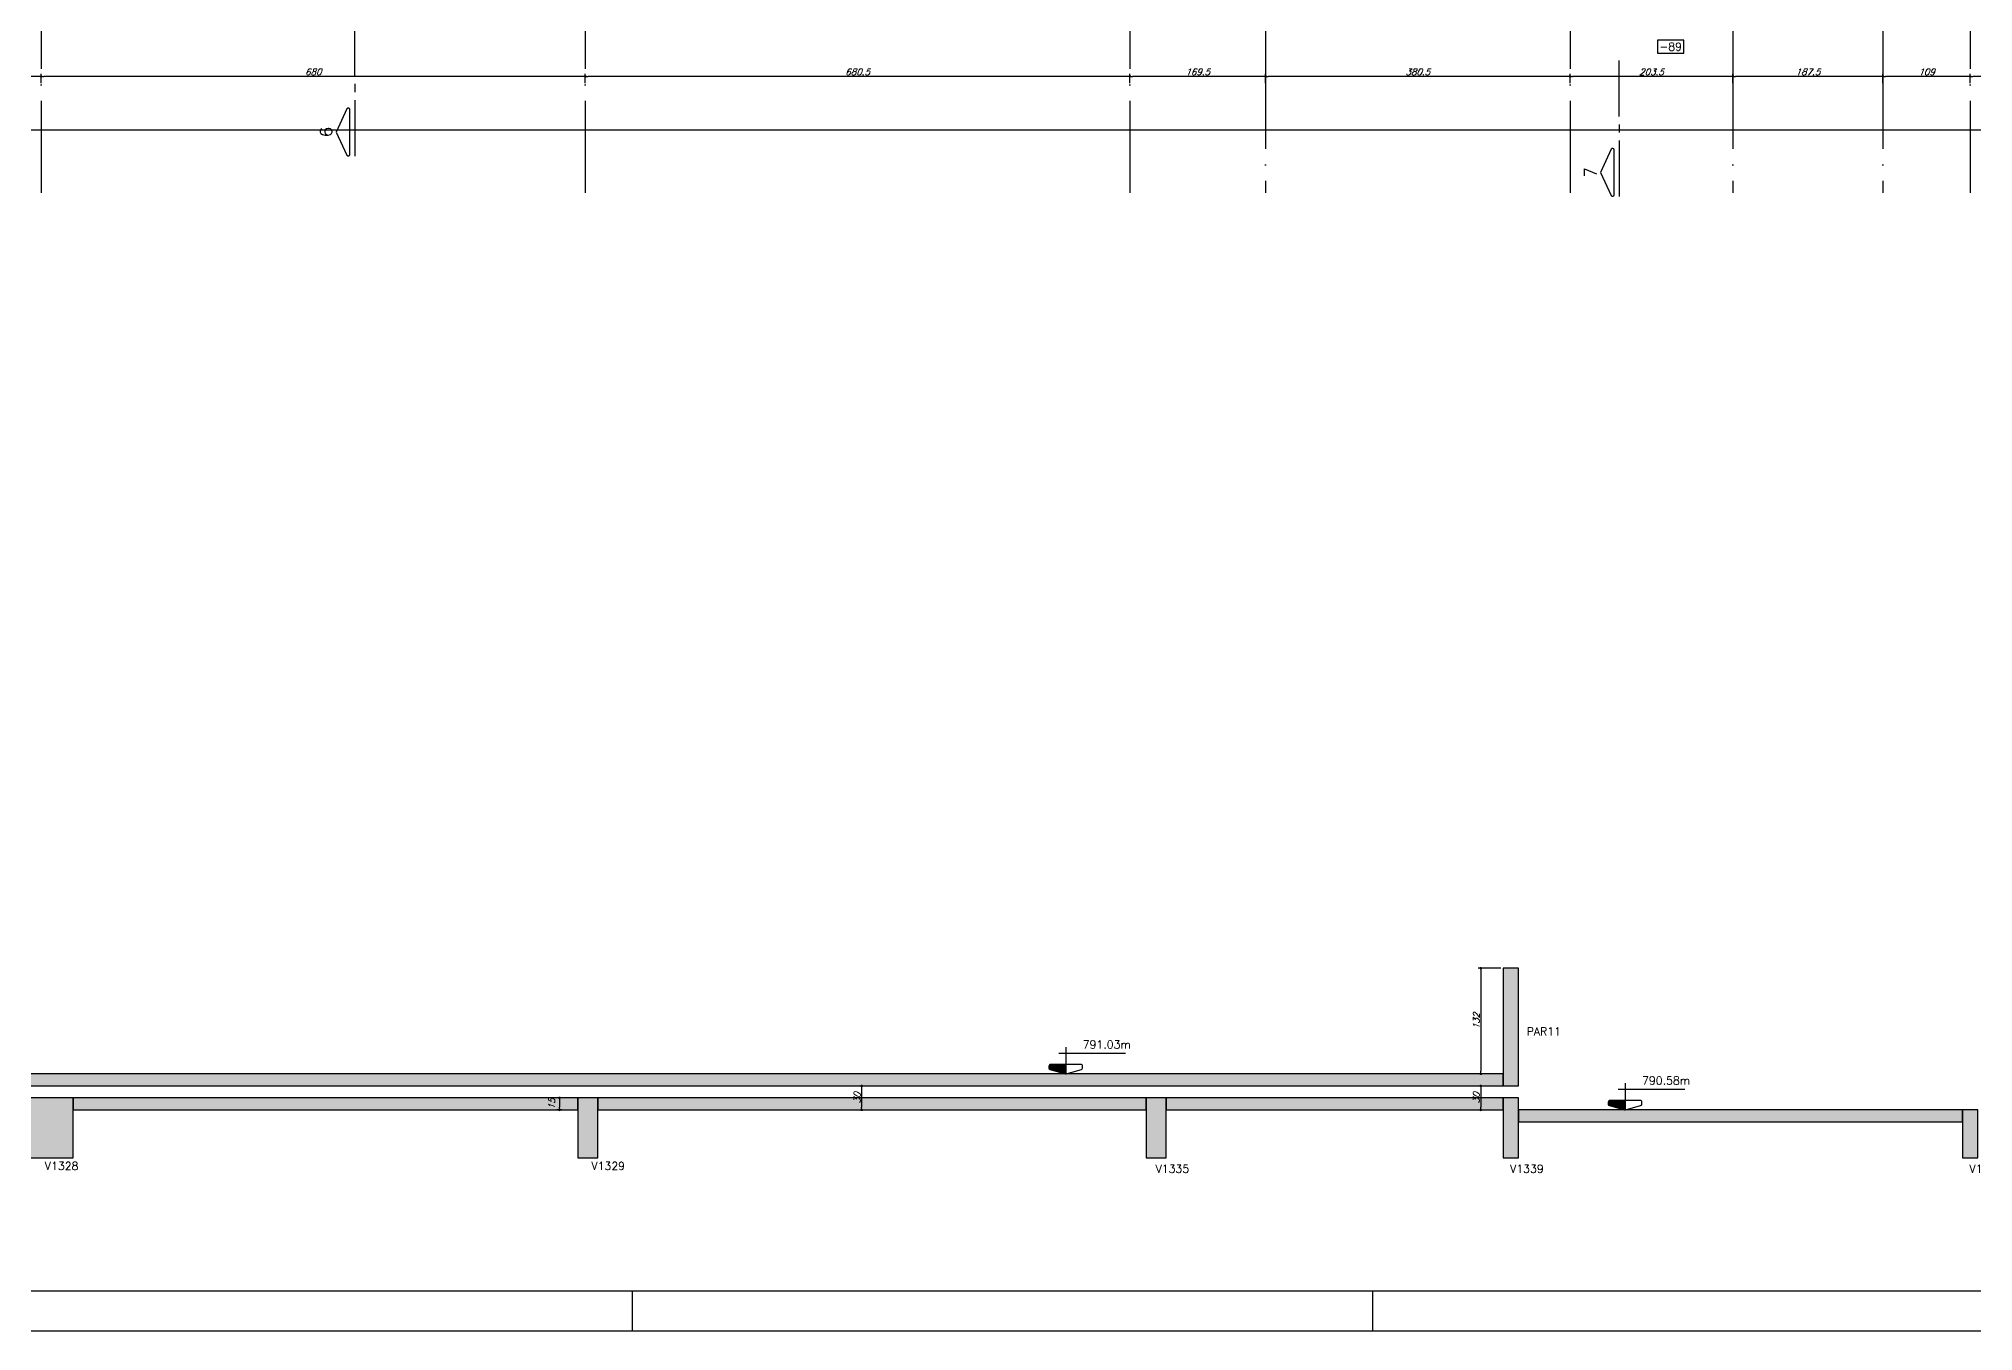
# Model space of a CAD drawing. Extents: x -5051 to 5519, y -2218 to 2282.
# Drawn here: x -2623 to -206, y -2218 to -602 of the extents above; entities that cross this region are included whole.
import ezdxf
from ezdxf.enums import TextEntityAlignment as Align

# ---------------------------------------------------------------- set-up
doc = ezdxf.new("R2010")
doc.units = 0
doc.header["$LTSCALE"] = 50
doc.header["$MEASUREMENT"] = 0
doc.linetypes.add('EIXO', pattern=[6.8, 6, -0.4, 0, -0.4])
doc.layers.get('0').update_dxf_attribs({"linetype": 'CONTINUOUS'})
doc.layers.get('DEFPOINTS').update_dxf_attribs({"linetype": 'CONTINUOUS'})
for name, color, linetype in [('F-CORTE', 4, 'CONTINUOUS'), ('F-CORTE-INDICAÇÃO', 4, 'CONTINUOUS'), ('F-COTAS', 106, 'CONTINUOUS'), ('F-EIXO', 12, 'EIXO'), ('F-LAJES-DIM', 2, 'CONTINUOUS'), ('F-MARGEM', 1, 'CONTINUOUS'), ('F-NÍVEL-VISTA', 2, 'CONTINUOUS'), ('F-SOLIDO-CORTE', 71, 'CONTINUOUS'), ('F-TEXTO', 6, 'CONTINUOUS'), ('F-TEXTO-YELLOW', 2, 'CONTINUOUS')]:
    doc.layers.add(name, color=color, linetype=linetype)
doc.styles.add('CP-TEXT-INCL', font='simplex.shx', dxfattribs={"oblique": 20})
doc.styles.add('MCP', font='simplex.shx')
doc.styles.add('ROMANS', font='simplex.shx')
doc.dimstyles.new('CP-COTAS-50', dxfattribs={"dimscale": 0.64, "dimtxt": 12.5, "dimasz": 5, "dimexe": 5, "dimexo": 5, "dimgap": 2.5, "dimtad": 1, "dimdec": 1, "dimdsep": 46, "dimtxsty": 'CP-TEXT-INCL', "dimblk1": 'DOT', "dimblk2": 'DOT', "dimsah": 1, "dimcen": 9, "dimclrd": 256, "dimclre": 256, "dimclrt": 256, "dimadec": 0, "dimazin": 0, "dimtfac": 1, "dimtdec": 1, "dimtmove": 2, "dimatfit": 3, "dimldrblk": 'DOT', "dimfxl": 5, "dimtolj": 1, "dimarcsym": 0})

# ---------------------------------------------------------------- blocks, each defined once
blk = doc.blocks.new('*U6')
at = {"layer": 'F-EIXO'}
blk.add_line((0, 0), (0, -2495.8), dxfattribs=at)
at = {"layer": 'F-EIXO', "color": 2, "linetype": 'Continuous'}
blk.add_circle((0, 28.2), 28.2, dxfattribs=at)
at = {"layer": 'F-TEXTO', "style": 'ROMANS'}
blk.add_attdef('EIXO', text='', height=17.5, rotation=360, dxfattribs=at).set_placement((0, 28.2), align=Align.MIDDLE_CENTER)
blk = doc.blocks.new('*U214')
at = {"layer": 'F-EIXO'}
blk.add_line((0, 0), (0, -2495.8), dxfattribs=at)
at = {"layer": 'F-EIXO', "color": 2, "linetype": 'Continuous'}
blk.add_circle((0, 28.2), 28.2, dxfattribs=at)
at = {"layer": 'F-TEXTO', "style": 'ROMANS'}
blk.add_attdef('EIXO', text='', height=17.5, rotation=360, dxfattribs=at).set_placement((0, 28.2), align=Align.MIDDLE_CENTER)
blk = doc.blocks.new('*U215')
at = {"layer": 'F-EIXO'}
blk.add_line((0, 0), (0, -2395.8), dxfattribs=at)
at = {"layer": 'F-EIXO', "color": 2, "linetype": 'Continuous'}
blk.add_circle((0, 28.2), 28.2, dxfattribs=at)
at = {"layer": 'F-TEXTO', "style": 'ROMANS'}
blk.add_attdef('EIXO', text='', height=17.5, rotation=360, dxfattribs=at).set_placement((0, 28.2), align=Align.MIDDLE_CENTER)
blk = doc.blocks.new('*U203')
at = {"layer": 'F-EIXO'}
blk.add_line((0, 0), (0, -2495.8), dxfattribs=at)
at = {"layer": 'F-EIXO', "color": 2, "linetype": 'Continuous'}
blk.add_circle((0, 28.2), 28.2, dxfattribs=at)
at = {"layer": 'F-TEXTO', "style": 'ROMANS'}
blk.add_attdef('EIXO', text='', height=17.5, rotation=360, dxfattribs=at).set_placement((0, 28.2), align=Align.MIDDLE_CENTER)
blk = doc.blocks.new('*U7')
at = {"layer": 'F-EIXO'}
blk.add_line((0, 0), (0, -2495.8), dxfattribs=at)
at = {"layer": 'F-EIXO', "color": 2, "linetype": 'Continuous'}
blk.add_circle((0, 28.2), 28.2, dxfattribs=at)
at = {"layer": 'F-TEXTO', "style": 'ROMANS'}
blk.add_attdef('EIXO', text='', height=17.5, rotation=360, dxfattribs=at).set_placement((0, 28.2), align=Align.MIDDLE_CENTER)
blk = doc.blocks.new('*U9')
at = {"layer": 'F-LAJES-DIM', "color": 1}
blk.add_lwpolyline([(0, 0), (33, 0), (33, 16), (0, 16)], close=True, dxfattribs=at)
at = {"layer": 'F-LAJES-DIM', "style": 'MCP'}
blk.add_attdef('DIM', text='', height=10, dxfattribs=at).set_placement((16.5, 8), align=Align.MIDDLE_CENTER)
blk = doc.blocks.new('*U17')
at = {"layer": 'F-CORTE-INDICAÇÃO'}
for p, q in [((-100, 0), (-170, 0)), ((-80, 0), (-90, 0)), ((-70, 0), (0, 0))]:
    blk.add_line(p, q, dxfattribs=at)
blk.add_lwpolyline([(-112, 6, 0.802585), (-111.2, 9.8), (-140, 23.3), (-168.8, 9.8, 0.802585), (-168, 6)], format="xyb", close=True, dxfattribs=at)
at = {"layer": 'F-CORTE-INDICAÇÃO', "style": 'ROMANS'}
blk.add_attdef('CORTE', text='', height=15, dxfattribs=at).set_placement((-140, 35.8), align=Align.MIDDLE_CENTER)
at = {"layer": 'F-CORTE-INDICAÇÃO', "color": 2, "style": 'ROMANS'}
blk.add_attdef('FOLHA', text='', height=12, dxfattribs=at).set_placement((-140, -10), align=Align.MIDDLE_CENTER)
blk = doc.blocks.new('_DOT')
at = {"color": 0, "linetype": 'ByBlock'}
blk.add_line((-0.5, 0), (-1, 0), dxfattribs=at)
at = {"color": 0, "linetype": 'ByBlock', "const_width": 0.5}
blk.add_lwpolyline([(-0.25, 0, 1), (0.25, 0, 1)], format="xyb", close=True, dxfattribs=at)
blk = doc.blocks.new('*D231')
at = {"layer": 'DEFPOINTS', "color": 0, "transparency": 16777216}
for p in [(-1594.7, -1910.8), (-1594.7, -1940.8), (-1594.7, -1940.8)]:
    blk.add_point(p, dxfattribs=at)
at = {"layer": 'F-COTAS', "lineweight": -2, "transparency": 16777216}
blk.add_line((-1594.7, -1914), (-1594.7, -1937.6), dxfattribs=at)
at = {"layer": 'F-COTAS', "lineweight": -2, "transparency": 16777216, "xscale": 3.2, "yscale": 3.2, "zscale": 3.2}
for p, rotation in [((-1594.7, -1910.8), 90), ((-1594.7, -1940.8), 270)]:
    blk.add_blockref('_DOT', p, dxfattribs=dict(at, rotation=rotation))
at = {"layer": 'F-COTAS', "transparency": 16777216, "insert": (-1600.3, -1925.8), "char_height": 8, "attachment_point": 5, "rotation": 90, "style": 'CP-TEXT-INCL'}
blk.add_mtext('\\A1;30', dxfattribs=at)
blk = doc.blocks.new('*D235')
at = {"layer": 'DEFPOINTS', "color": 0, "transparency": 16777216}
for p in [(-1949.5, -1925.8), (-1972.3, -1940.8), (-1966.3, -1940.8)]:
    blk.add_point(p, dxfattribs=at)
at = {"layer": 'F-COTAS', "lineweight": -2, "transparency": 16777216}
for p, q in [((-1952.7, -1925.8), (-1975.5, -1925.8)), ((-1972.3, -1929), (-1972.3, -1937.6)), ((-1969.5, -1940.8), (-1975.5, -1940.8))]:
    blk.add_line(p, q, dxfattribs=at)
at = {"layer": 'F-COTAS', "lineweight": -2, "transparency": 16777216, "xscale": 3.2, "yscale": 3.2, "zscale": 3.2}
for p, rotation in [((-1972.3, -1925.8), 90), ((-1972.3, -1940.8), 270)]:
    blk.add_blockref('_DOT', p, dxfattribs=dict(at, rotation=rotation))
at = {"layer": 'F-COTAS', "transparency": 16777216, "insert": (-1981.9, -1933.3), "char_height": 8, "attachment_point": 5, "rotation": 90, "style": 'CP-TEXT-INCL'}
blk.add_mtext('\\A1;15', dxfattribs=at)
blk = doc.blocks.new('*D236')
at = {"layer": 'DEFPOINTS', "color": 0, "transparency": 16777216}
for p in [(-793, -1763.8), (-821.1, -1895.8), (-821.1, -1895.8)]:
    blk.add_point(p, dxfattribs=at)
at = {"layer": 'F-COTAS', "lineweight": -2, "transparency": 16777216}
for p, q in [((-796.2, -1763.8), (-824.3, -1763.8)), ((-821.1, -1767), (-821.1, -1892.6))]:
    blk.add_line(p, q, dxfattribs=at)
at = {"layer": 'F-COTAS', "lineweight": -2, "transparency": 16777216, "xscale": 3.2, "yscale": 3.2, "zscale": 3.2}
for p, rotation in [((-821.1, -1763.8), 90), ((-821.1, -1895.8), 270)]:
    blk.add_blockref('_DOT', p, dxfattribs=dict(at, rotation=rotation))
at = {"layer": 'F-COTAS', "transparency": 16777216, "insert": (-826.7, -1829.8), "char_height": 8, "attachment_point": 5, "rotation": 90, "style": 'CP-TEXT-INCL'}
blk.add_mtext('\\A1;132', dxfattribs=at)
blk = doc.blocks.new('*D237')
at = {"layer": 'DEFPOINTS', "color": 0, "transparency": 16777216}
for p in [(-821.1, -1910.8), (-821.1, -1940.8), (-821.1, -1940.8)]:
    blk.add_point(p, dxfattribs=at)
at = {"layer": 'F-COTAS', "lineweight": -2, "transparency": 16777216}
blk.add_line((-821.1, -1914), (-821.1, -1937.6), dxfattribs=at)
at = {"layer": 'F-COTAS', "lineweight": -2, "transparency": 16777216, "xscale": 3.2, "yscale": 3.2, "zscale": 3.2}
for p, rotation in [((-821.1, -1910.8), 90), ((-821.1, -1940.8), 270)]:
    blk.add_blockref('_DOT', p, dxfattribs=dict(at, rotation=rotation))
at = {"layer": 'F-COTAS', "transparency": 16777216, "insert": (-826.7, -1925.8), "char_height": 8, "attachment_point": 5, "rotation": 90, "style": 'CP-TEXT-INCL'}
blk.add_mtext('\\A1;30', dxfattribs=at)
blk = doc.blocks.new('Nível - Vista')
at = {"layer": 'F-NÍVEL-VISTA'}
blk.add_hatch(color=71, dxfattribs=at).paths.add_polyline_path([(0, 0.238), (-0.38, 0.238, 0.414214), (-0.42, 0.198), (-0.42, 0.148, 0.331206), (-0.391, 0.11), (-0.011, 0.002, 0.072993), (0, 0)])
at = {"layer": 'F-NÍVEL-VISTA', "color": 2}
for p, q in [((-0.168, 0.521), (1.493, 0.521)), ((0, 0.67), (0, 0))]:
    blk.add_line(p, q, dxfattribs=at)
blk.add_lwpolyline([(-0.011, 0.002, 0.146769), (0.011, 0.002), (0.391, 0.11, 0.331206), (0.42, 0.148), (0.42, 0.198, 0.414214), (0.38, 0.238), (-0.38, 0.238, 0.414214), (-0.42, 0.198), (-0.42, 0.148, 0.331206), (-0.391, 0.11), (-0.011, 0.002, 0.146769), (0.011, 0.002)], format="xyb", dxfattribs=at)
at = {"layer": 'F-TEXTO', "color": 3, "style": 'MCP'}
for tag, p in [('NÍVEL', (1.026, 0.636)), ('NÍVEL_DETALHE', (1.02, 0.186))]:
    blk.add_attdef(tag, text='', height=0.2, dxfattribs=at).set_placement(p, align=Align.CENTER)
blk = doc.blocks.new('A0-5L_900')
at = {"layer": 'F-MARGEM', "color": 2}
for p, q in [((63.4, 1), (63.4, 0)), ((81.9, 1), (81.9, 0))]:
    blk.add_line(p, q, dxfattribs=at)
blk.add_lwpolyline([(0, 0), (0, 90), (211.4, 90), (211.4, 0)], close=True, dxfattribs=at)
at = {"layer": 'F-MARGEM', "color": 7}
blk.add_lwpolyline([(2.5, 89), (210.4, 89), (210.4, 1), (2.5, 1)], close=True, dxfattribs=at)
blk = doc.blocks.new('*D425')
at = {"layer": 'DEFPOINTS', "color": 0, "linetype": 'Continuous', "transparency": 16777216}
for p in [(-3549.5, -555.5), (3262.5, -555.5), (3262.5, -715.9)]:
    blk.add_point(p, dxfattribs=at)
at = {"layer": 'F-COTAS', "linetype": 'Continuous', "lineweight": -2, "transparency": 16777216}
for p, q in [((-3549.5, -558.7), (-3549.5, -719.1)), ((3262.5, -558.7), (3262.5, -719.1)), ((-3546.3, -715.9), (3259.3, -715.9))]:
    blk.add_line(p, q, dxfattribs=at)
at = {"layer": 'F-COTAS', "linetype": 'Continuous', "lineweight": -2, "transparency": 16777216, "xscale": 3.2, "yscale": 3.2, "zscale": 3.2, "rotation": 180}
blk.add_blockref('_DOT', (-3549.5, -715.9), dxfattribs=at)
at = {"layer": 'F-COTAS', "linetype": 'Continuous', "lineweight": -2, "transparency": 16777216, "xscale": 3.2, "yscale": 3.2, "zscale": 3.2}
blk.add_blockref('_DOT', (3262.5, -715.9), dxfattribs=at)
at = {"layer": 'F-COTAS', "linetype": 'Continuous', "transparency": 16777216, "insert": (-143.5, -710.3), "char_height": 8, "attachment_point": 5, "style": 'CP-TEXT-INCL'}
blk.add_mtext('\\A1;6812', dxfattribs=at)
blk = doc.blocks.new('*D438')
at = {"layer": 'DEFPOINTS', "color": 0, "linetype": 'Continuous', "transparency": 16777216}
for p in [(-209.5, -649.1), (-209.5, -660.8), (195, -660.8)]:
    blk.add_point(p, dxfattribs=at)
at = {"layer": 'F-COTAS', "linetype": 'Continuous', "lineweight": -2, "transparency": 16777216}
for p, q in [((-209.5, -657.6), (-209.5, -645.9)), ((191.8, -649.1), (-206.3, -649.1)), ((195, -657.6), (195, -645.9))]:
    blk.add_line(p, q, dxfattribs=at)
at = {"layer": 'F-COTAS', "linetype": 'Continuous', "lineweight": -2, "transparency": 16777216, "xscale": 3.2, "yscale": 3.2, "zscale": 3.2, "rotation": 180}
blk.add_blockref('_DOT', (-209.5, -649.1), dxfattribs=at)
at = {"layer": 'F-COTAS', "linetype": 'Continuous', "lineweight": -2, "transparency": 16777216, "xscale": 3.2, "yscale": 3.2, "zscale": 3.2}
blk.add_blockref('_DOT', (195, -649.1), dxfattribs=at)
at = {"layer": 'F-COTAS', "linetype": 'Continuous', "transparency": 16777216, "insert": (-7.3, -643.5), "char_height": 8, "attachment_point": 5, "style": 'CP-TEXT-INCL'}
blk.add_mtext('\\A1;404.5', dxfattribs=at)
blk = doc.blocks.new('*D439')
at = {"layer": 'DEFPOINTS', "color": 0, "linetype": 'Continuous', "transparency": 16777216}
for p in [(-318.5, -649.1), (-318.5, -660.8), (-209.5, -660.8)]:
    blk.add_point(p, dxfattribs=at)
at = {"layer": 'F-COTAS', "linetype": 'Continuous', "lineweight": -2, "transparency": 16777216}
for p, q in [((-318.5, -657.6), (-318.5, -645.9)), ((-212.7, -649.1), (-315.3, -649.1)), ((-209.5, -657.6), (-209.5, -645.9))]:
    blk.add_line(p, q, dxfattribs=at)
at = {"layer": 'F-COTAS', "linetype": 'Continuous', "lineweight": -2, "transparency": 16777216, "xscale": 3.2, "yscale": 3.2, "zscale": 3.2, "rotation": 180}
blk.add_blockref('_DOT', (-318.5, -649.1), dxfattribs=at)
at = {"layer": 'F-COTAS', "linetype": 'Continuous', "lineweight": -2, "transparency": 16777216, "xscale": 3.2, "yscale": 3.2, "zscale": 3.2}
blk.add_blockref('_DOT', (-209.5, -649.1), dxfattribs=at)
at = {"layer": 'F-COTAS', "linetype": 'Continuous', "transparency": 16777216, "insert": (-264, -643.5), "char_height": 8, "attachment_point": 5, "style": 'CP-TEXT-INCL'}
blk.add_mtext('\\A1;109', dxfattribs=at)
blk = doc.blocks.new('*D440')
at = {"layer": 'DEFPOINTS', "color": 0, "linetype": 'Continuous', "transparency": 16777216}
for p in [(-506, -649.1), (-506, -660.8), (-318.5, -660.8)]:
    blk.add_point(p, dxfattribs=at)
at = {"layer": 'F-COTAS', "linetype": 'Continuous', "lineweight": -2, "transparency": 16777216}
for p, q in [((-506, -657.6), (-506, -645.9)), ((-321.7, -649.1), (-502.8, -649.1)), ((-318.5, -657.6), (-318.5, -645.9))]:
    blk.add_line(p, q, dxfattribs=at)
at = {"layer": 'F-COTAS', "linetype": 'Continuous', "lineweight": -2, "transparency": 16777216, "xscale": 3.2, "yscale": 3.2, "zscale": 3.2, "rotation": 180}
blk.add_blockref('_DOT', (-506, -649.1), dxfattribs=at)
at = {"layer": 'F-COTAS', "linetype": 'Continuous', "lineweight": -2, "transparency": 16777216, "xscale": 3.2, "yscale": 3.2, "zscale": 3.2}
blk.add_blockref('_DOT', (-318.5, -649.1), dxfattribs=at)
at = {"layer": 'F-COTAS', "linetype": 'Continuous', "transparency": 16777216, "insert": (-412.3, -643.5), "char_height": 8, "attachment_point": 5, "style": 'CP-TEXT-INCL'}
blk.add_mtext('\\A1;187.5', dxfattribs=at)
blk = doc.blocks.new('*D441')
at = {"layer": 'DEFPOINTS', "color": 0, "linetype": 'Continuous', "transparency": 16777216}
for p in [(-709.5, -649.1), (-709.5, -660.8), (-506, -660.8)]:
    blk.add_point(p, dxfattribs=at)
at = {"layer": 'F-COTAS', "linetype": 'Continuous', "lineweight": -2, "transparency": 16777216}
for p, q in [((-709.5, -657.6), (-709.5, -645.9)), ((-509.2, -649.1), (-706.3, -649.1)), ((-506, -657.6), (-506, -645.9))]:
    blk.add_line(p, q, dxfattribs=at)
at = {"layer": 'F-COTAS', "linetype": 'Continuous', "lineweight": -2, "transparency": 16777216, "xscale": 3.2, "yscale": 3.2, "zscale": 3.2, "rotation": 180}
blk.add_blockref('_DOT', (-709.5, -649.1), dxfattribs=at)
at = {"layer": 'F-COTAS', "linetype": 'Continuous', "lineweight": -2, "transparency": 16777216, "xscale": 3.2, "yscale": 3.2, "zscale": 3.2}
blk.add_blockref('_DOT', (-506, -649.1), dxfattribs=at)
at = {"layer": 'F-COTAS', "linetype": 'Continuous', "transparency": 16777216, "insert": (-607.8, -643.5), "char_height": 8, "attachment_point": 5, "style": 'CP-TEXT-INCL'}
blk.add_mtext('\\A1;203.5', dxfattribs=at)
blk = doc.blocks.new('*D442')
at = {"layer": 'DEFPOINTS', "color": 0, "linetype": 'Continuous', "transparency": 16777216}
for p in [(-1090, -649.1), (-1090, -660.8), (-709.5, -660.8)]:
    blk.add_point(p, dxfattribs=at)
at = {"layer": 'F-COTAS', "linetype": 'Continuous', "lineweight": -2, "transparency": 16777216}
for p, q in [((-1090, -657.6), (-1090, -645.9)), ((-712.7, -649.1), (-1086.8, -649.1)), ((-709.5, -657.6), (-709.5, -645.9))]:
    blk.add_line(p, q, dxfattribs=at)
at = {"layer": 'F-COTAS', "linetype": 'Continuous', "lineweight": -2, "transparency": 16777216, "xscale": 3.2, "yscale": 3.2, "zscale": 3.2, "rotation": 180}
blk.add_blockref('_DOT', (-1090, -649.1), dxfattribs=at)
at = {"layer": 'F-COTAS', "linetype": 'Continuous', "lineweight": -2, "transparency": 16777216, "xscale": 3.2, "yscale": 3.2, "zscale": 3.2}
blk.add_blockref('_DOT', (-709.5, -649.1), dxfattribs=at)
at = {"layer": 'F-COTAS', "linetype": 'Continuous', "transparency": 16777216, "insert": (-899.8, -643.5), "char_height": 8, "attachment_point": 5, "style": 'CP-TEXT-INCL'}
blk.add_mtext('\\A1;380.5', dxfattribs=at)
blk = doc.blocks.new('*D443')
at = {"layer": 'DEFPOINTS', "color": 0, "linetype": 'Continuous', "transparency": 16777216}
for p in [(-1259.5, -649.1), (-1259.5, -660.8), (-1090, -660.8)]:
    blk.add_point(p, dxfattribs=at)
at = {"layer": 'F-COTAS', "linetype": 'Continuous', "lineweight": -2, "transparency": 16777216}
for p, q in [((-1259.5, -657.6), (-1259.5, -645.9)), ((-1093.2, -649.1), (-1256.3, -649.1)), ((-1090, -657.6), (-1090, -645.9))]:
    blk.add_line(p, q, dxfattribs=at)
at = {"layer": 'F-COTAS', "linetype": 'Continuous', "lineweight": -2, "transparency": 16777216, "xscale": 3.2, "yscale": 3.2, "zscale": 3.2, "rotation": 180}
blk.add_blockref('_DOT', (-1259.5, -649.1), dxfattribs=at)
at = {"layer": 'F-COTAS', "linetype": 'Continuous', "lineweight": -2, "transparency": 16777216, "xscale": 3.2, "yscale": 3.2, "zscale": 3.2}
blk.add_blockref('_DOT', (-1090, -649.1), dxfattribs=at)
at = {"layer": 'F-COTAS', "linetype": 'Continuous', "transparency": 16777216, "insert": (-1174.8, -643.5), "char_height": 8, "attachment_point": 5, "style": 'CP-TEXT-INCL'}
blk.add_mtext('\\A1;169.5', dxfattribs=at)
blk = doc.blocks.new('*D444')
at = {"layer": 'DEFPOINTS', "color": 0, "linetype": 'Continuous', "transparency": 16777216}
for p in [(-1940, -649.1), (-1940, -660.8), (-1259.5, -660.8)]:
    blk.add_point(p, dxfattribs=at)
at = {"layer": 'F-COTAS', "linetype": 'Continuous', "lineweight": -2, "transparency": 16777216}
for p, q in [((-1940, -657.6), (-1940, -645.9)), ((-1262.7, -649.1), (-1936.8, -649.1)), ((-1259.5, -657.6), (-1259.5, -645.9))]:
    blk.add_line(p, q, dxfattribs=at)
at = {"layer": 'F-COTAS', "linetype": 'Continuous', "lineweight": -2, "transparency": 16777216, "xscale": 3.2, "yscale": 3.2, "zscale": 3.2, "rotation": 180}
blk.add_blockref('_DOT', (-1940, -649.1), dxfattribs=at)
at = {"layer": 'F-COTAS', "linetype": 'Continuous', "lineweight": -2, "transparency": 16777216, "xscale": 3.2, "yscale": 3.2, "zscale": 3.2}
blk.add_blockref('_DOT', (-1259.5, -649.1), dxfattribs=at)
at = {"layer": 'F-COTAS', "linetype": 'Continuous', "transparency": 16777216, "insert": (-1599.8, -643.5), "char_height": 8, "attachment_point": 5, "style": 'CP-TEXT-INCL'}
blk.add_mtext('\\A1;680.5', dxfattribs=at)
blk = doc.blocks.new('*D445')
at = {"layer": 'DEFPOINTS', "color": 0, "linetype": 'Continuous', "transparency": 16777216}
for p in [(-2620, -649.1), (-2620, -660.8), (-1940, -660.8)]:
    blk.add_point(p, dxfattribs=at)
at = {"layer": 'F-COTAS', "linetype": 'Continuous', "lineweight": -2, "transparency": 16777216}
for p, q in [((-2620, -657.6), (-2620, -645.9)), ((-1943.2, -649.1), (-2616.8, -649.1)), ((-1940, -657.6), (-1940, -645.9))]:
    blk.add_line(p, q, dxfattribs=at)
at = {"layer": 'F-COTAS', "linetype": 'Continuous', "lineweight": -2, "transparency": 16777216, "xscale": 3.2, "yscale": 3.2, "zscale": 3.2, "rotation": 180}
blk.add_blockref('_DOT', (-2620, -649.1), dxfattribs=at)
at = {"layer": 'F-COTAS', "linetype": 'Continuous', "lineweight": -2, "transparency": 16777216, "xscale": 3.2, "yscale": 3.2, "zscale": 3.2}
blk.add_blockref('_DOT', (-1940, -649.1), dxfattribs=at)
at = {"layer": 'F-COTAS', "linetype": 'Continuous', "transparency": 16777216, "insert": (-2280, -643.5), "char_height": 8, "attachment_point": 5, "style": 'CP-TEXT-INCL'}
blk.add_mtext('\\A1;680', dxfattribs=at)
blk = doc.blocks.new('*D446')
at = {"layer": 'DEFPOINTS', "color": 0, "linetype": 'Continuous', "transparency": 16777216}
for p in [(-3300, -649.1), (-3300, -660.8), (-2620, -660.8)]:
    blk.add_point(p, dxfattribs=at)
at = {"layer": 'F-COTAS', "linetype": 'Continuous', "lineweight": -2, "transparency": 16777216}
for p, q in [((-3300, -657.6), (-3300, -645.9)), ((-2623.2, -649.1), (-3296.8, -649.1)), ((-2620, -657.6), (-2620, -645.9))]:
    blk.add_line(p, q, dxfattribs=at)
at = {"layer": 'F-COTAS', "linetype": 'Continuous', "lineweight": -2, "transparency": 16777216, "xscale": 3.2, "yscale": 3.2, "zscale": 3.2, "rotation": 180}
blk.add_blockref('_DOT', (-3300, -649.1), dxfattribs=at)
at = {"layer": 'F-COTAS', "linetype": 'Continuous', "lineweight": -2, "transparency": 16777216, "xscale": 3.2, "yscale": 3.2, "zscale": 3.2}
blk.add_blockref('_DOT', (-2620, -649.1), dxfattribs=at)
at = {"layer": 'F-COTAS', "linetype": 'Continuous', "transparency": 16777216, "insert": (-2960, -643.5), "char_height": 8, "attachment_point": 5, "style": 'CP-TEXT-INCL'}
blk.add_mtext('\\A1;680', dxfattribs=at)

msp = doc.modelspace()

# ---------------------------------------------------------------- hatches: boundary and pattern name
at = {"layer": 'F-SOLIDO-CORTE', "linetype": 'Continuous'}
for points in [[(-793, -1803.585), (-793, -1870.602), (-793, -1910.81), (-787.803, -1910.81), (-782.662, -1910.81), (-774, -1910.81), (-774, -1871.036), (-774, -1804.018), (-774, -1763.81), (-779.141, -1763.81), (-787.803, -1763.81), (-793, -1763.81)], [(-2580, -1895.81), (-2604.104, -1895.81), (-2622.35, -1895.81), (-2660, -1895.81), (-2840.777, -1895.81), (-2977.621, -1895.81), (-3260, -1895.81), (-3276.571, -1895.81), (-3289.115, -1895.81), (-3315, -1895.81), (-3315, -1899.232), (-3315, -1906.291), (-3315, -1910.81), (-3302.456, -1910.81), (-3276.571, -1910.81), (-3260, -1910.81), (-3123.156, -1910.81), (-2840.777, -1910.81), (-2660, -1910.81), (-2641.754, -1910.81), (-2604.104, -1910.81), (-2580, -1910.81), (-2436.2, -1910.81), (-2139.467, -1910.81), (-2129.007, -1910.81), (-2110.692, -1910.81), (-1949.5, -1910.81), (-1942.736, -1910.81), (-1931.338, -1910.81), (-1924.5, -1910.81), (-1768.156, -1910.81), (-1459.029, -1910.81), (-1446.914, -1910.81), (-1426.5, -1910.81), (-1235.804, -1910.81), (-1229.04, -1910.81), (-1217.196, -1910.81), (-1106.368, -1910.81), (-1004.078, -1910.81), (-793, -1910.81), (-793, -1906.752), (-793, -1899.913), (-793, -1895.81), (-906.913, -1895.81), (-1106.368, -1895.81), (-1217.196, -1895.81), (-1223.96, -1895.81), (-1235.804, -1895.81), (-1426.5, -1895.81), (-1437.426, -1895.81), (-1459.029, -1895.81), (-1632.395, -1895.81), (-1924.5, -1895.81), (-1931.338, -1895.81), (-1938.102, -1895.81), (-1949.5, -1895.81), (-2110.692, -1895.81), (-2120.085, -1895.81), (-2139.467, -1895.81), (-2283.267, -1895.81)], [(-2660, -1942.916), (-2660, -1978.213), (-2660, -2000.81), (-2635.896, -2000.81), (-2617.651, -2000.81), (-2580, -2000.81), (-2580, -1983.705), (-2580, -1948.408), (-2580, -1925.81), (-2598.246, -1925.81), (-2635.896, -1925.81), (-2660, -1925.81)], [(-2580, -1925.81), (-2580, -1929.232), (-2580, -1936.291), (-2580, -1940.81), (-2436.2, -1940.81), (-2139.467, -1940.81), (-2129.007, -1940.81), (-2110.692, -1940.81), (-1949.5, -1940.81), (-1949.5, -1936.752), (-1949.5, -1929.969), (-1949.5, -1925.81), (-2110.692, -1925.81), (-2120.085, -1925.81), (-2139.467, -1925.81), (-2283.267, -1925.81)], [(-1949.5, -1946.104), (-1949.5, -1980.019), (-1949.5, -2000.81), (-1942.57, -2000.81), (-1935.805, -2000.81), (-1924.5, -2000.81), (-1924.5, -1980.517), (-1924.5, -1946.601), (-1924.5, -1925.81), (-1931.264, -1925.81), (-1942.57, -1925.81), (-1949.5, -1925.81)], [(-1924.5, -1925.81), (-1924.5, -1929.869), (-1924.5, -1936.652), (-1924.5, -1940.81), (-1768.156, -1940.81), (-1461.801, -1940.81), (-1449.533, -1940.81), (-1429.03, -1940.81), (-1239, -1940.81), (-1239, -1936.752), (-1239, -1929.969), (-1239, -1925.81), (-1429.03, -1925.81), (-1440.103, -1925.81), (-1461.801, -1925.81), (-1618.145, -1925.81)], [(-1239, -1946.104), (-1239, -1980.019), (-1239, -2000.81), (-1232.07, -2000.81), (-1225.305, -2000.81), (-1214, -2000.81), (-1214, -1980.517), (-1214, -1946.601), (-1214, -1925.81), (-1220.764, -1925.81), (-1232.07, -1925.81), (-1239, -1925.81)], [(-1214, -1925.81), (-1214, -1929.869), (-1214, -1936.652), (-1214, -1940.81), (-1117.981, -1940.81), (-929.833, -1940.81), (-922.299, -1940.81), (-909.707, -1940.81), (-793, -1940.81), (-793, -1936.752), (-793, -1929.913), (-793, -1925.81), (-909.707, -1925.81), (-916.508, -1925.81), (-929.833, -1925.81), (-1025.852, -1925.81)], [(-793, -1946.104), (-793, -1980.296), (-793, -2000.81), (-787.803, -2000.81), (-782.662, -2000.81), (-774, -2000.81), (-774, -1980.517), (-774, -1946.325), (-774, -1925.81), (-779.141, -1925.81), (-787.803, -1925.81), (-793, -1925.81)], [(-418.051, -1940.81), (-503.08, -1940.81), (-704.735, -1940.81), (-706.539, -1940.81), (-774, -1940.81), (-774, -1944.869), (-774, -1951.708), (-774, -1955.81), (-706.539, -1955.81), (-704.735, -1955.81), (-649.735, -1955.81), (-418.051, -1955.81), (-403.543, -1955.81), (-400.517, -1955.81), (-359.462, -1955.81), (-219, -1955.81), (-219, -1954.603), (-219, -1953.503), (-219, -1940.81), (-359.462, -1940.81), (-400.517, -1940.81), (-403.543, -1940.81)], [(-219, -1945.641), (-219, -1950.041), (-219, -2000.81), (-202.923, -2000.81), (-201.393, -2000.81), (-200, -2000.81), (-200, -1995.98), (-200, -1991.58), (-200, -1940.81), (-201.53, -1940.81), (-202.923, -1940.81), (-219, -1940.81)]]:
    msp.add_hatch(color=256, dxfattribs=at).paths.add_polyline_path(points, flags=16)

# ---------------------------------------------------------------- linework, layer by layer
at = {"layer": 'F-CORTE', "linetype": 'Continuous'}
for p, q in [((-787.803, -1763.81), (-793, -1763.81)), ((-793, -1763.81), (-793, -1803.585)), ((-779.141, -1763.81), (-787.803, -1763.81)), ((-774, -1763.81), (-779.141, -1763.81)), ((-774, -1804.018), (-774, -1763.81)), ((-793, -1803.585), (-793, -1895.81)), ((-774, -1871.036), (-774, -1804.018)), ((-774, -1910.81), (-774, -1871.036)), ((-2580, -1895.81), (-3315, -1895.81)), ((-793, -1895.81), (-2580, -1895.81)), ((-3260, -1910.81), (-774, -1910.81)), ((-2139.467, -1910.81), (-2129.007, -1910.81)), ((-2129.007, -1910.81), (-2110.692, -1910.81)), ((-2110.692, -1910.81), (-1949.5, -1910.81)), ((-1426.5, -1910.81), (-1235.804, -1910.81)), ((-1004.078, -1910.81), (-793, -1910.81)), ((-793, -1910.81), (-787.803, -1910.81)), ((-787.803, -1910.81), (-782.662, -1910.81)), ((-782.662, -1910.81), (-774, -1910.81))]:
    msp.add_line(p, q, dxfattribs=at)
for points in [[(-202.923, -1940.81), (-219, -1940.81), (-418.051, -1940.81), (-774, -1940.81), (-774, -1925.81), (-779.141, -1925.81), (-787.803, -1925.81), (-793, -1925.81), (-793, -1925.81), (-1214, -1925.81), (-1214, -1925.81), (-1220.764, -1925.81), (-1232.07, -1925.81), (-1239, -1925.81), (-1239, -1925.81), (-1924.5, -1925.81), (-1924.5, -1925.81), (-1931.264, -1925.81), (-1942.57, -1925.81), (-1949.5, -1925.81), (-1949.5, -1925.81), (-2580, -1925.81), (-2580, -1925.81), (-2598.246, -1925.81), (-2635.896, -1925.81)], [(-2635.896, -2000.81), (-2617.651, -2000.81), (-2580, -2000.81), (-2580, -1983.705), (-2580, -1940.81), (-2436.2, -1940.81), (-2139.467, -1940.81), (-2129.007, -1940.81), (-2110.692, -1940.81), (-1949.5, -1940.81), (-1949.5, -2000.81), (-1942.57, -2000.81), (-1935.805, -2000.81), (-1924.5, -2000.81), (-1924.5, -1980.517), (-1924.5, -1940.81), (-1768.156, -1940.81), (-1461.801, -1940.81), (-1449.533, -1940.81), (-1429.03, -1940.81), (-1239, -1940.81), (-1239, -2000.81), (-1232.07, -2000.81), (-1225.305, -2000.81), (-1214, -2000.81), (-1214, -1980.517), (-1214, -1940.81), (-1117.981, -1940.81), (-929.833, -1940.81), (-922.299, -1940.81), (-909.707, -1940.81), (-793, -1940.81), (-793, -2000.81), (-787.803, -2000.81), (-782.662, -2000.81), (-774, -2000.81), (-774, -1980.517), (-774, -1955.81), (-706.539, -1955.81), (-704.735, -1955.81), (-649.735, -1955.81), (-418.051, -1955.81), (-403.543, -1955.81), (-400.517, -1955.81), (-359.462, -1955.81), (-219, -1955.81), (-219, -2000.81), (-202.923, -2000.81)]]:
    msp.add_lwpolyline(points, dxfattribs=at)
at = {"layer": 'F-SOLIDO-CORTE', "linetype": 'Continuous'}
for points in [[(-793, -1803.585), (-793, -1870.602), (-793, -1910.81), (-787.803, -1910.81), (-782.662, -1910.81), (-774, -1910.81), (-774, -1871.036), (-774, -1804.018), (-774, -1763.81), (-779.141, -1763.81), (-787.803, -1763.81), (-793, -1763.81), (-793, -1803.585)], [(-2580, -1895.81), (-2604.104, -1895.81), (-2622.35, -1895.81), (-2660, -1895.81)], [(-2641.754, -1910.81), (-2604.104, -1910.81), (-2580, -1910.81), (-2436.2, -1910.81), (-2139.467, -1910.81), (-2129.007, -1910.81), (-2110.692, -1910.81), (-1949.5, -1910.81), (-1942.736, -1910.81), (-1931.338, -1910.81), (-1924.5, -1910.81), (-1768.156, -1910.81), (-1459.029, -1910.81), (-1446.914, -1910.81), (-1426.5, -1910.81), (-1235.804, -1910.81), (-1229.04, -1910.81), (-1217.196, -1910.81), (-1106.368, -1910.81), (-1004.078, -1910.81), (-793, -1910.81), (-793, -1906.752), (-793, -1899.913), (-793, -1895.81), (-906.913, -1895.81), (-1106.368, -1895.81), (-1217.196, -1895.81), (-1223.96, -1895.81), (-1235.804, -1895.81), (-1426.5, -1895.81), (-1437.426, -1895.81), (-1459.029, -1895.81), (-1632.395, -1895.81), (-1924.5, -1895.81), (-1931.338, -1895.81), (-1938.103, -1895.81), (-1949.5, -1895.81), (-2110.692, -1895.81), (-2120.085, -1895.81), (-2139.467, -1895.81), (-2283.267, -1895.81), (-2580, -1895.81)], [(-2660, -1942.916), (-2660, -1978.213), (-2660, -2000.81), (-2635.896, -2000.81), (-2617.651, -2000.81), (-2580, -2000.81), (-2580, -1983.705), (-2580, -1948.408), (-2580, -1925.81), (-2598.246, -1925.81), (-2635.896, -1925.81), (-2660, -1925.81), (-2660, -1942.916)], [(-2580, -1925.81), (-2580, -1929.231), (-2580, -1936.291), (-2580, -1940.81), (-2436.2, -1940.81), (-2139.467, -1940.81), (-2129.007, -1940.81), (-2110.692, -1940.81), (-1949.5, -1940.81), (-1949.5, -1936.752), (-1949.5, -1929.969), (-1949.5, -1925.81), (-2110.692, -1925.81), (-2120.085, -1925.81), (-2139.467, -1925.81), (-2283.267, -1925.81), (-2580, -1925.81)], [(-1949.5, -1946.104), (-1949.5, -1980.019), (-1949.5, -2000.81), (-1942.57, -2000.81), (-1935.805, -2000.81), (-1924.5, -2000.81), (-1924.5, -1980.517), (-1924.5, -1946.601), (-1924.5, -1925.81), (-1931.264, -1925.81), (-1942.57, -1925.81), (-1949.5, -1925.81), (-1949.5, -1946.104)], [(-1924.5, -1925.81), (-1924.5, -1929.869), (-1924.5, -1936.652), (-1924.5, -1940.81), (-1768.156, -1940.81), (-1461.801, -1940.81), (-1449.533, -1940.81), (-1429.03, -1940.81), (-1239, -1940.81), (-1239, -1936.752), (-1239, -1929.969), (-1239, -1925.81), (-1429.03, -1925.81), (-1440.103, -1925.81), (-1461.801, -1925.81), (-1618.145, -1925.81), (-1924.5, -1925.81)], [(-1239, -1946.104), (-1239, -1980.019), (-1239, -2000.81), (-1232.07, -2000.81), (-1225.305, -2000.81), (-1214, -2000.81), (-1214, -1980.517), (-1214, -1946.601), (-1214, -1925.81), (-1220.764, -1925.81), (-1232.07, -1925.81), (-1239, -1925.81), (-1239, -1946.104)], [(-1214, -1925.81), (-1214, -1929.869), (-1214, -1936.652), (-1214, -1940.81), (-1117.981, -1940.81), (-929.833, -1940.81), (-922.299, -1940.81), (-909.707, -1940.81), (-793, -1940.81), (-793, -1936.752), (-793, -1929.913), (-793, -1925.81), (-909.707, -1925.81), (-916.508, -1925.81), (-929.833, -1925.81), (-1025.852, -1925.81), (-1214, -1925.81)], [(-793, -1946.104), (-793, -1980.296), (-793, -2000.81), (-787.803, -2000.81), (-782.662, -2000.81), (-774, -2000.81), (-774, -1980.517), (-774, -1946.325), (-774, -1925.81), (-779.141, -1925.81), (-787.803, -1925.81), (-793, -1925.81), (-793, -1946.104)], [(-418.051, -1940.81), (-503.08, -1940.81), (-704.735, -1940.81), (-706.539, -1940.81), (-774, -1940.81), (-774, -1944.869), (-774, -1951.708), (-774, -1955.81), (-706.539, -1955.81), (-704.735, -1955.81), (-649.735, -1955.81), (-418.051, -1955.81), (-403.543, -1955.81), (-400.517, -1955.81), (-359.462, -1955.81), (-219, -1955.81), (-219, -1954.603), (-219, -1953.503), (-219, -1940.81), (-359.462, -1940.81), (-400.517, -1940.81), (-403.543, -1940.81), (-418.051, -1940.81)], [(-219, -1945.641), (-219, -1950.041), (-219, -2000.81), (-202.923, -2000.81), (-201.393, -2000.81), (-200, -2000.81), (-200, -1995.98), (-200, -1991.58), (-200, -1940.81), (-201.53, -1940.81), (-202.923, -1940.81), (-219, -1940.81), (-219, -1945.641)]]:
    msp.add_lwpolyline(points, dxfattribs=at)

# ---------------------------------------------------------------- block references
at = {"layer": 'F-CORTE-INDICAÇÃO', "linetype": 'Continuous'}
ref = msp.add_blockref('*U17', (-2228.062, -578.661), dxfattribs=dict(at, rotation=90))
ref.add_attrib('CORTE', '6', dxfattribs={"height": 15, "rotation": 90, "style": 'ROMANS'}).set_placement((-2263.826, -718.661), align=Align.MIDDLE_CENTER)
ref = msp.add_blockref('*U17', (-648.298, -629.089), dxfattribs=dict(at, rotation=90))
ref.add_attrib('CORTE', '7', dxfattribs={"height": 15, "rotation": 90, "style": 'ROMANS'}).set_placement((-684.061, -769.089), align=Align.MIDDLE_CENTER)
at = {"layer": 'F-EIXO', "linetype": 'Continuous'}
for name, p, values in [('*U214', (-2620, 1701.024), {'EIXO': '2'}), ('*U214', (-1940, 1701.024), {'EIXO': '2a'}), ('*U7', (-1259.5, 1701.024), {'EIXO': '3'}), ('*U6', (-709.5, 1701.024), {'EIXO': 'Y1'}), ('*U203', (-209.5, 1701.024), {'EIXO': '4'}), ('*U215', (-1090, 1601.024), {'EIXO': 'T1'}), ('*U215', (-506, 1601.024), {'EIXO': "T2'"}), ('*U215', (-318.5, 1601.024), {'EIXO': 'T2'})]:
    msp.add_blockref(name, p, dxfattribs=at).add_auto_attribs(values)
at = {"layer": 'F-LAJES-DIM', "linetype": 'Continuous'}
msp.add_blockref('*U9', (-600.313, -620.045), dxfattribs=at).add_auto_attribs({'DIM': '-89'})
at = {"layer": 'F-MARGEM', "linetype": 'Continuous', "xscale": 50, "yscale": 50, "zscale": 50}
msp.add_blockref('A0-5L_900', (-5051.426, -2217.527), dxfattribs=at)
at = {"layer": 'F-NÍVEL-VISTA', "xscale": 50, "yscale": 50, "zscale": 50}
for p, values in [((-1339.737, -1895.895), {'NÍVEL': '791.03m'}), ((-640.819, -1940.895), {'NÍVEL': '790.58m'})]:
    msp.add_blockref('Nível - Vista', p, dxfattribs=at).add_auto_attribs(values)

# ---------------------------------------------------------------- texts
at = {"layer": 'F-TEXTO-YELLOW', "linetype": 'Continuous', "style": 'MCP'}
for s, p in [('PAR11', (-763.707, -1847.746)), ('V1328', (-2615.375, -2015.894)), ('V1329', (-1932.375, -2015.894)), ('V1335', (-1227.409, -2019.394)), ('V1339', (-784.409, -2019.394)), ('V1343', (-210.409, -2019.394))]:
    msp.add_text(s, height=10, dxfattribs=at).set_placement(p)

# ---------------------------------------------------------------- dimensions: what is measured, and where the dimension line sits
at = {"layer": 'F-COTAS', "linetype": 'Continuous'}
for base, p1, p2, picture, middle in [((3262.5, -715.861), (-3549.5, -555.5), (3262.5, -555.5), '*D425', (-143.5, -710.261)), ((-3300, -649.146), (-2620, -660.8), (-3300, -660.8), '*D446', (-2960, -643.546)), ((-2620, -649.146), (-1940, -660.8), (-2620, -660.8), '*D445', (-2280, -643.546)), ((-1940, -649.146), (-1259.5, -660.8), (-1940, -660.8), '*D444', (-1599.75, -643.546)), ((-1259.5, -649.146), (-1090, -660.8), (-1259.5, -660.8), '*D443', (-1174.75, -643.546)), ((-1090, -649.146), (-709.5, -660.8), (-1090, -660.8), '*D442', (-899.75, -643.546)), ((-709.5, -649.146), (-506, -660.8), (-709.5, -660.8), '*D441', (-607.75, -643.546)), ((-506, -649.146), (-318.5, -660.8), (-506, -660.8), '*D440', (-412.25, -643.546)), ((-318.5, -649.146), (-209.5, -660.8), (-318.5, -660.8), '*D439', (-264, -643.546)), ((-209.5, -649.146), (195, -660.8), (-209.5, -660.8), '*D438', (-7.25, -643.546))]:
    dim = msp.add_linear_dim(base=base, p1=p1, p2=p2, dimstyle='CP-COTAS-50', dxfattribs=at)
    dim.commit()
    dim.dimension.update_dxf_attribs({"geometry": picture, "text_midpoint": middle})
at = {"layer": 'F-COTAS'}
for base, p1, p2, picture, middle in [((-821.137, -1895.81), (-793, -1763.81), (-821.137, -1895.81), '*D236', (-826.737, -1829.81)), ((-821.137, -1940.81), (-821.137, -1910.81), (-821.137, -1940.81), '*D237', (-826.737, -1925.81)), ((-1972.309, -1940.81), (-1949.5, -1925.81), (-1966.303, -1940.81), '*D235', (-1981.909, -1933.31))]:
    dim = msp.add_linear_dim(base=base, p1=p1, p2=p2, angle=90, dimstyle='CP-COTAS-50', override={"dimfxl": 7.5}, dxfattribs=at)
    dim.commit()
    dim.dimension.update_dxf_attribs({"geometry": picture, "text_midpoint": middle})
dim = msp.add_linear_dim(base=(-1594.719, -1940.81), p1=(-1594.719, -1910.81), p2=(-1594.719, -1940.81), angle=90, dimstyle='CP-COTAS-50', dxfattribs=at)
dim.commit()
dim.dimension.update_dxf_attribs({"geometry": '*D231', "text_midpoint": (-1600.319, -1925.81)})

doc.saveas('drawing.dxf')
